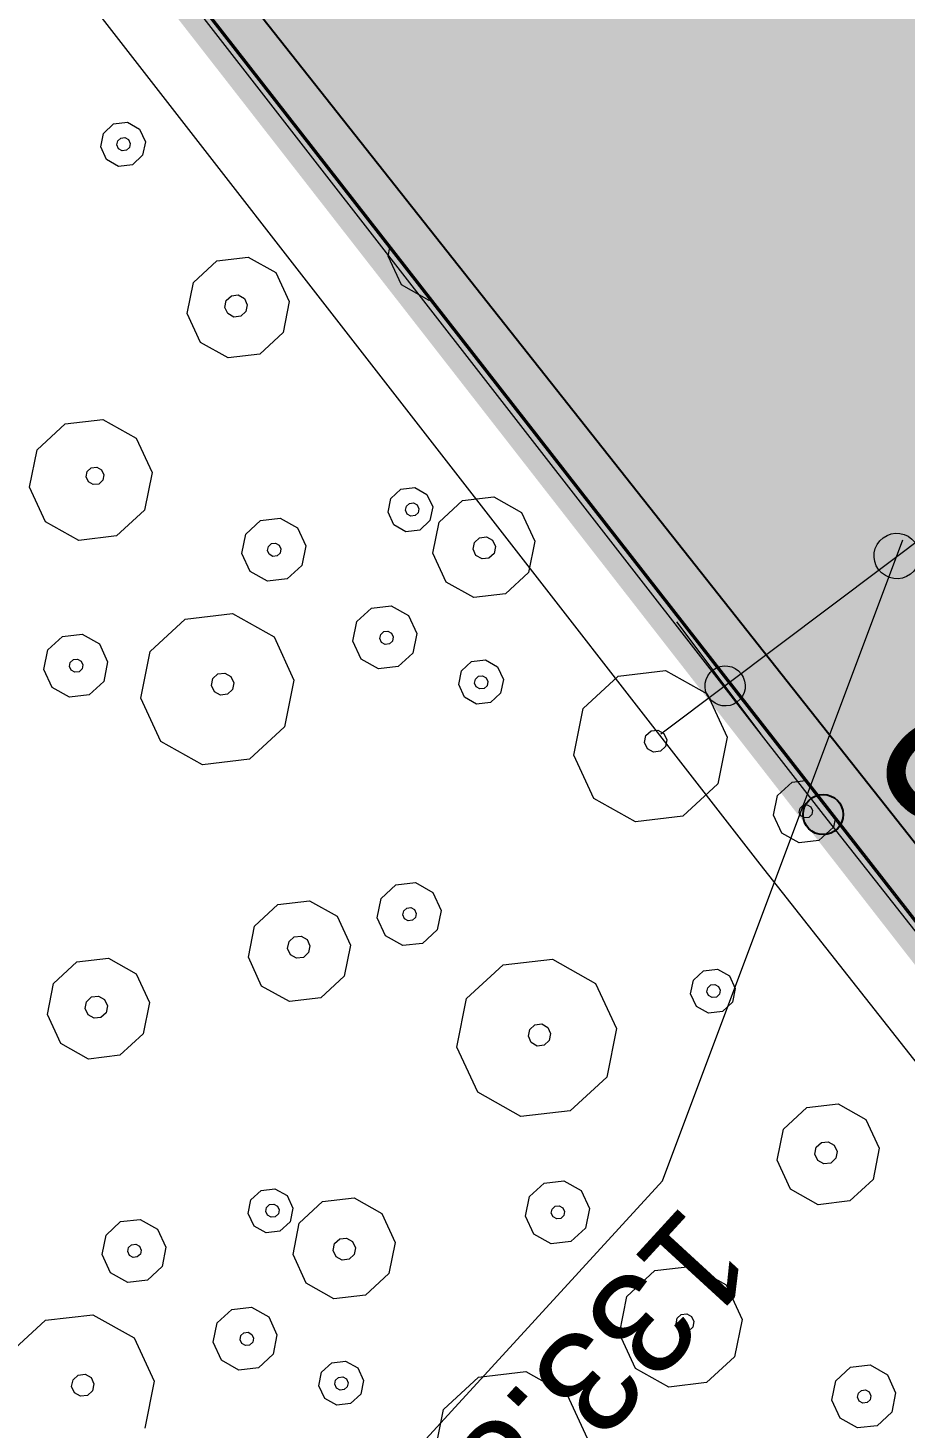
# Model space of a CAD drawing. Header units: metres. Extents: x -2858 to 512, y -1995 to 1252.
# Drawn here: x -921.232 to -919.047, y -893.991 to -890.504 of the extents above; entities that cross this region are included whole.
import ezdxf
from ezdxf.enums import TextEntityAlignment as Align
from ezdxf.lldxf.tags import DXFTag

# ---------------------------------------------------------------- set-up
doc = ezdxf.new("R2010")
doc.units = ezdxf.units.M
doc.header["$PDMODE"] = 33
doc.header["$PDSIZE"] = 0.1
for name, color, linetype in [('Calque commun', 7, 'Continuous'), ('Calque11', 7, 'Continuous'), ('Calque14', 7, 'Continuous'), ('Calque15', 7, 'Continuous'), ('Calque17', 7, 'Continuous'), ('Textes', 7, 'Continuous')]:
    doc.layers.add(name, color=color, linetype=linetype)
doc.styles.add('Arial12', font='arial.ttf', dxfattribs={"width": 0.9, "height": 0.41584})
doc.styles.add('Arial17', font='arial.ttf', dxfattribs={"height": 0.253354})
tags = doc.linetypes.add('DASHDOT2', pattern=[0.5, 0.25, -0.125, 0, -0.125]).pattern_tags.tags
tags[10:11] = [DXFTag(74, 4), DXFTag(75, 0), DXFTag(340, '0'), DXFTag(46, 1.0), DXFTag(50, 0.0), DXFTag(44, 0.0), DXFTag(45, 0.0)]
tags[8:9] = [DXFTag(74, 4), DXFTag(75, 0), DXFTag(340, '0'), DXFTag(46, 1.0), DXFTag(50, 0.0), DXFTag(44, 0.0), DXFTag(45, 0.0)]
tags[6:7] = [DXFTag(74, 4), DXFTag(75, 0), DXFTag(340, '0'), DXFTag(46, 1.0), DXFTag(50, 0.0), DXFTag(44, 0.0), DXFTag(45, 0.0)]
tags[4:5] = [DXFTag(74, 4), DXFTag(75, 0), DXFTag(340, '0'), DXFTag(46, 1.0), DXFTag(50, 0.0), DXFTag(44, 0.0), DXFTag(45, 0.0)]

# ---------------------------------------------------------------- blocks, each defined once
blk = doc.blocks.new('PointTopo_SPE')
at = {"layer": 'Calque commun', "color": 1, "linetype": 'ByBlock', "lineweight": -2}
blk.add_point((0, 0), dxfattribs=at)
blk = doc.blocks.new('geometrebondepartleger')
at = {"layer": 'Calque commun', "color": 10, "linetype": 'DASHDOT2', "lineweight": 18, "flags": 128}
blk.add_lwpolyline([(45.2867, 98.0868), (42.9361, 93.8756), (22.4919, 69.3549), (46.896, 54.8213), (60.0219, 76.4824), (130.1549, 64.2531), (145.3143, 148.376), (109.3485, 154.881), (91.263, 130.1164), (87.3779, 124.8321), (86.3313, 123.2789), (83.8109, 118.8118), (74.9183, 102.5858), (72.6157, 98.3586), (63.0649, 85.9136), (45.1583, 97.9611)], close=True, dxfattribs=at)
at = {"layer": 'Calque11', "color": 7, "linetype": 'Continuous', "lineweight": 9}
blk.add_polyline3d([(125.0277, 35.9078, 79), (133.3383, 81.851, 79), (145.3136, 148.3761, 79)], dxfattribs=at)
at = {"layer": 'Calque17', "color": 1, "linetype": 'Continuous', "lineweight": 9}
for points in [[(125.174, 36.6886, 79), (126.5286, 44.1348, 79), (125.0378, 35.9435, 79), (126.4161, 43.4883, 79), (128.681, 56.0642, 79), (129.9759, 63.1341, 79), (132.1933, 75.6042, 79), (133.3383, 81.851, 79), (135.2222, 92.3412, 79), (136.4776, 99.3268, 79), (138.1727, 108.7115, 79), (140.4846, 121.4626, 79), (141.0933, 124.9318, 79)], [(125.3707, 36.6528, 79), (126.7254, 44.0992, 79), (125.2346, 35.9078, 79), (126.6129, 43.4526, 79), (128.8778, 56.0285, 79), (130.1727, 63.0986, 79), (132.3901, 75.5687, 79), (133.5351, 81.8153, 79), (135.4191, 92.3058, 79), (136.6745, 99.2914, 79), (138.3695, 108.676, 79), (140.6815, 121.4274, 79), (141.2903, 124.8972, 79)]]:
    blk.add_polyline3d(points, dxfattribs=at)
at = {"layer": 'Calque14', "color": 0, "linetype": 'ByBlock', "lineweight": -2}
blk.add_blockref('PointTopo_SPE', (140.4846, 121.4626, 206.726), dxfattribs=at)
at = {"layer": 'Calque15', "color": 1, "linetype": 'ByBlock', "lineweight": -2, "style": 'Arial12', "width": 0.9}
blk.add_text('127.73', height=0.41584, dxfattribs=at).set_placement((138.7621, 121.9051, 206.726), align=Align.TOP_LEFT)
blk = doc.blocks.new('pattern')
at = {"layer": 'Calque commun', "color": 54, "linetype": 'Continuous', "lineweight": 9}
for p, q in [((71.2059, 111.2338), (71.2484, 111.259)), ((71.2484, 111.259), (71.2977, 111.2543)), ((71.2977, 111.2543), (71.3347, 111.2216)), ((71.1862, 111.1885), (71.2059, 111.2338)), ((71.3347, 111.2216), (71.3455, 111.1733)), ((71.1969, 111.1402), (71.1862, 111.1885)), ((71.2484, 111.1834), (71.2525, 111.1929)), ((71.2506, 111.1732), (71.2484, 111.1834)), ((71.2525, 111.1929), (71.2615, 111.1982)), ((71.2615, 111.1982), (71.2718, 111.1972)), ((71.2718, 111.1972), (71.2796, 111.1903)), ((71.2818, 111.1802), (71.2777, 111.1707)), ((71.2796, 111.1903), (71.2818, 111.1802)), ((71.2584, 111.1664), (71.2506, 111.1732)), ((71.2688, 111.1654), (71.2584, 111.1664)), ((71.2777, 111.1707), (71.2688, 111.1654)), ((71.3455, 111.1733), (71.3258, 111.1279)), ((71.234, 111.1075), (71.1969, 111.1402)), ((71.3258, 111.1279), (71.2832, 111.1028)), ((71.2832, 111.1028), (71.234, 111.1075)), ((71.3252, 110.8269), (71.407, 110.8752)), ((71.407, 110.8752), (71.5015, 110.8661)), ((71.5015, 110.8661), (71.5726, 110.8033)), ((70.7796, 110.7973), (70.8477, 110.8375)), ((70.8477, 110.8375), (70.9265, 110.83)), ((70.7481, 110.7247), (70.7796, 110.7973)), ((70.9265, 110.83), (70.9858, 110.7776)), ((71.2875, 110.7398), (71.3252, 110.8269)), ((71.5726, 110.8033), (71.5933, 110.7107)), ((70.9858, 110.7776), (71.003, 110.7004)), ((70.8554, 110.7247), (70.8703, 110.7335)), ((70.8703, 110.7335), (70.8876, 110.7319)), ((70.8876, 110.7319), (70.9005, 110.7204)), ((71.3081, 110.6471), (71.2875, 110.7398)), ((71.4037, 110.7284), (71.4092, 110.7411)), ((71.4067, 110.7149), (71.4037, 110.7284)), ((71.4092, 110.7411), (71.4211, 110.7482)), ((71.4211, 110.7482), (71.4349, 110.7469)), ((71.4349, 110.7469), (71.4453, 110.7377)), ((71.4453, 110.7377), (71.4483, 110.7242)), ((71.7556, 110.6281), (71.8028, 110.737)), ((70.7653, 110.6475), (70.7481, 110.7247)), ((70.8486, 110.7088), (70.8554, 110.7247)), ((70.8523, 110.6919), (70.8486, 110.7088)), ((70.8653, 110.6805), (70.8523, 110.6919)), ((70.9043, 110.7035), (70.8974, 110.6877)), ((70.9005, 110.7204), (70.9043, 110.7035)), ((71.003, 110.7004), (70.9715, 110.6278)), ((71.4171, 110.7058), (71.4067, 110.7149)), ((71.4309, 110.7044), (71.4171, 110.7058)), ((71.4428, 110.7115), (71.4309, 110.7044)), ((71.4483, 110.7242), (71.4428, 110.7115)), ((71.5933, 110.7107), (71.5555, 110.6236)), ((70.8825, 110.6789), (70.8653, 110.6805)), ((70.8974, 110.6877), (70.8825, 110.6789)), ((70.8246, 110.5951), (70.7653, 110.6475)), ((70.9715, 110.6278), (70.9034, 110.5876)), ((71.3793, 110.5843), (71.3081, 110.6471)), ((71.5555, 110.6236), (71.4738, 110.5753)), ((71.7814, 110.5123), (71.7556, 110.6281)), ((70.9034, 110.5876), (70.8246, 110.5951)), ((71.4738, 110.5753), (71.3793, 110.5843)), ((71.8703, 110.4337), (71.7814, 110.5123)), ((72.0906, 110.4828), (71.9884, 110.4225)), ((71.9884, 110.4225), (71.8703, 110.4337)), ((71.3731, 110.3596), (71.4157, 110.3847)), ((71.4157, 110.3847), (71.4649, 110.38)), ((71.4649, 110.38), (71.502, 110.3473)), ((71.3534, 110.3142), (71.3731, 110.3596)), ((71.502, 110.3473), (71.5127, 110.2991)), ((71.3642, 110.266), (71.3534, 110.3142)), ((71.4156, 110.3091), (71.4198, 110.3186)), ((71.4179, 110.299), (71.4156, 110.3091)), ((71.4198, 110.3186), (71.4287, 110.3239)), ((71.4287, 110.3239), (71.439, 110.3229)), ((71.439, 110.3229), (71.4468, 110.3161)), ((71.4468, 110.3161), (71.4491, 110.3059)), ((70.7224, 110.2647), (70.7522, 110.2823)), ((70.7522, 110.2823), (70.7866, 110.2791)), ((70.7866, 110.2791), (70.8126, 110.2562)), ((71.4257, 110.2921), (71.4179, 110.299)), ((71.436, 110.2911), (71.4257, 110.2921)), ((71.445, 110.2964), (71.436, 110.2911)), ((71.4491, 110.3059), (71.445, 110.2964)), ((71.5127, 110.2991), (71.4931, 110.2537)), ((70.7086, 110.233), (70.7224, 110.2647)), ((70.7464, 110.2301), (70.7505, 110.2397)), ((70.7505, 110.2397), (70.7595, 110.2449)), ((70.7595, 110.2449), (70.7698, 110.244)), ((70.7698, 110.244), (70.7776, 110.2371)), ((70.8126, 110.2562), (70.8201, 110.2224)), ((71.4013, 110.2332), (71.3642, 110.266)), ((71.4931, 110.2537), (71.4505, 110.2286)), ((72.0674, 110.226), (72.0972, 110.2436)), ((72.0972, 110.2436), (72.1317, 110.2403)), ((72.1317, 110.2403), (72.1576, 110.2174)), ((70.7161, 110.1992), (70.7086, 110.233)), ((70.7486, 110.22), (70.7464, 110.2301)), ((70.7564, 110.2131), (70.7486, 110.22)), ((70.7668, 110.2122), (70.7564, 110.2131)), ((70.7757, 110.2174), (70.7668, 110.2122)), ((70.7798, 110.227), (70.7757, 110.2174)), ((70.7776, 110.2371), (70.7798, 110.227)), ((70.8201, 110.2224), (70.8063, 110.1906)), ((71.4505, 110.2286), (71.4013, 110.2332)), ((72.0537, 110.1943), (72.0674, 110.226)), ((72.0972, 110.201), (72.1062, 110.2063)), ((72.1062, 110.2063), (72.1165, 110.2053)), ((72.1165, 110.2053), (72.1243, 110.1985)), ((72.1576, 110.2174), (72.1652, 110.1836)), ((70.2416, 110.1682), (70.2596, 110.1788)), ((70.2596, 110.1788), (70.3088, 110.1741)), ((70.3088, 110.1741), (70.3459, 110.1414)), ((70.7421, 110.1763), (70.7161, 110.1992)), ((70.7765, 110.173), (70.7421, 110.1763)), ((70.8063, 110.1906), (70.7765, 110.173)), ((70.9941, 110.1104), (71.1005, 110.1732)), ((71.1005, 110.1732), (71.2236, 110.1615)), ((72.0612, 110.1605), (72.0537, 110.1943)), ((72.0931, 110.1915), (72.0972, 110.201)), ((72.0954, 110.1814), (72.0931, 110.1915)), ((72.1031, 110.1745), (72.0954, 110.1814)), ((72.1135, 110.1735), (72.1031, 110.1745)), ((72.1224, 110.1788), (72.1135, 110.1735)), ((72.1266, 110.1883), (72.1224, 110.1788)), ((72.1243, 110.1985), (72.1266, 110.1883)), ((72.1652, 110.1836), (72.1514, 110.1519)), ((70.3459, 110.1414), (70.3566, 110.0931)), ((71.2236, 110.1615), (71.3162, 110.0797)), ((72.0871, 110.1376), (72.0612, 110.1605)), ((72.1216, 110.1343), (72.0871, 110.1376)), ((72.1514, 110.1519), (72.1216, 110.1343)), ((70.2595, 110.1032), (70.2637, 110.1127)), ((70.2618, 110.0931), (70.2595, 110.1032)), ((70.2637, 110.1127), (70.2726, 110.118)), ((70.2726, 110.118), (70.2829, 110.117)), ((70.2829, 110.117), (70.2907, 110.1101)), ((70.293, 110.1), (70.2888, 110.0905)), ((70.2907, 110.1101), (70.293, 110.1)), ((70.9449, 109.997), (70.9941, 110.1104)), ((70.2696, 110.0862), (70.2618, 110.0931)), ((70.2799, 110.0852), (70.2696, 110.0862)), ((70.2888, 110.0905), (70.2799, 110.0852)), ((70.3566, 110.0931), (70.3369, 110.0478)), ((71.3162, 110.0797), (71.3431, 109.9591)), ((71.7587, 110.055), (71.8268, 110.0952)), ((71.8268, 110.0952), (71.9056, 110.0877)), ((71.9056, 110.0877), (71.9649, 110.0353)), ((70.2451, 110.0273), (70.2202, 110.0494)), ((70.3369, 110.0478), (70.2944, 110.0226)), ((71.7272, 109.9824), (71.7587, 110.055)), ((71.9649, 110.0353), (71.9821, 109.9581)), ((70.2944, 110.0226), (70.2451, 110.0273)), ((70.9718, 109.8764), (70.9449, 109.997)), ((71.1061, 109.9813), (71.113, 109.9971)), ((71.113, 109.9971), (71.1279, 110.0059)), ((71.1279, 110.0059), (71.1451, 110.0043)), ((71.1451, 110.0043), (71.1581, 109.9929)), ((71.8344, 109.9906), (71.8493, 109.9994)), ((71.8493, 109.9994), (71.8665, 109.9977)), ((71.8665, 109.9977), (71.8795, 109.9863)), ((72.1264, 109.9893), (72.169, 110.0145)), ((72.169, 110.0145), (72.2182, 110.0098)), ((72.2182, 110.0098), (72.2553, 109.9771)), ((71.1099, 109.9644), (71.1061, 109.9813)), ((71.1229, 109.9529), (71.1099, 109.9644)), ((71.155, 109.9601), (71.1401, 109.9513)), ((71.1619, 109.976), (71.155, 109.9601)), ((71.1581, 109.9929), (71.1619, 109.976)), ((71.3431, 109.9591), (71.2939, 109.8457)), ((71.7444, 109.9052), (71.7272, 109.9824)), ((71.8275, 109.9747), (71.8344, 109.9906)), ((71.8312, 109.9578), (71.8275, 109.9747)), ((71.8832, 109.9694), (71.8763, 109.9535)), ((71.8795, 109.9863), (71.8832, 109.9694)), ((72.1068, 109.944), (72.1264, 109.9893)), ((72.2553, 109.9771), (72.266, 109.9288)), ((71.1401, 109.9513), (71.1229, 109.9529)), ((71.8442, 109.9464), (71.8312, 109.9578)), ((71.8614, 109.9447), (71.8442, 109.9464)), ((71.8763, 109.9535), (71.8614, 109.9447)), ((71.9821, 109.9581), (71.9506, 109.8855)), ((72.1175, 109.8957), (72.1068, 109.944)), ((72.1677, 109.9418), (72.1718, 109.9513)), ((72.1699, 109.9316), (72.1677, 109.9418)), ((72.1777, 109.9248), (72.1699, 109.9316)), ((72.1718, 109.9513), (72.1807, 109.9566)), ((72.188, 109.9238), (72.1777, 109.9248)), ((72.1807, 109.9566), (72.1911, 109.9556)), ((72.197, 109.9291), (72.188, 109.9238)), ((72.1911, 109.9556), (72.1989, 109.9487)), ((72.2011, 109.9386), (72.197, 109.9291)), ((72.1989, 109.9487), (72.2011, 109.9386)), ((72.266, 109.9288), (72.2464, 109.8834)), ((70.2696, 109.8318), (70.3718, 109.8921)), ((70.3718, 109.8921), (70.4899, 109.8808)), ((71.8037, 109.8528), (71.7444, 109.9052)), ((72.1546, 109.863), (72.1175, 109.8957)), ((72.4168, 109.8385), (72.519, 109.8989)), ((70.4899, 109.8808), (70.5789, 109.8023)), ((71.0644, 109.7945), (70.9718, 109.8764)), ((71.9506, 109.8855), (71.8825, 109.8453)), ((72.2038, 109.8583), (72.1546, 109.863)), ((72.2464, 109.8834), (72.2038, 109.8583)), ((70.2224, 109.7229), (70.2696, 109.8318)), ((71.2939, 109.8457), (71.1875, 109.7828)), ((71.8825, 109.8453), (71.8037, 109.8528)), ((71.865, 109.8085), (71.8948, 109.8261)), ((71.8948, 109.8261), (71.9293, 109.8228)), ((71.9293, 109.8228), (71.9552, 109.7999)), ((72.3696, 109.7297), (72.4168, 109.8385)), ((70.5789, 109.8023), (70.6047, 109.6865)), ((71.1875, 109.7828), (71.0644, 109.7945)), ((71.8513, 109.7767), (71.865, 109.8085)), ((71.8869, 109.7764), (71.891, 109.7859)), ((71.891, 109.7859), (71.9, 109.7912)), ((71.9, 109.7912), (71.9103, 109.7902)), ((71.9103, 109.7902), (71.9181, 109.7833)), ((71.9552, 109.7999), (71.9628, 109.7661)), ((71.8588, 109.743), (71.8513, 109.7767)), ((71.8892, 109.7662), (71.8869, 109.7764)), ((71.897, 109.7594), (71.8892, 109.7662)), ((71.9073, 109.7584), (71.897, 109.7594)), ((71.9162, 109.7637), (71.9073, 109.7584)), ((71.9204, 109.7732), (71.9162, 109.7637)), ((71.9181, 109.7833), (71.9204, 109.7732)), ((71.9628, 109.7661), (71.949, 109.7344)), ((70.2482, 109.6071), (70.2224, 109.7229)), ((70.3677, 109.7087), (70.3746, 109.7246)), ((70.3746, 109.7246), (70.3895, 109.7334)), ((70.3895, 109.7334), (70.4067, 109.7317)), ((70.4067, 109.7317), (70.4197, 109.7203)), ((70.4197, 109.7203), (70.4234, 109.7034)), ((71.8847, 109.7201), (71.8588, 109.743)), ((71.9192, 109.7168), (71.8847, 109.7201)), ((71.949, 109.7344), (71.9192, 109.7168)), ((72.3954, 109.6139), (72.3696, 109.7297)), ((72.5149, 109.7155), (72.5218, 109.7313)), ((72.5187, 109.6986), (72.5149, 109.7155)), ((72.5218, 109.7313), (72.5367, 109.7401)), ((72.5367, 109.7401), (72.5539, 109.7385)), ((72.5539, 109.7385), (72.5669, 109.727)), ((72.5669, 109.727), (72.5706, 109.7102)), ((70.3714, 109.6918), (70.3677, 109.7087)), ((70.3844, 109.6803), (70.3714, 109.6918)), ((70.4016, 109.6787), (70.3844, 109.6803)), ((70.4165, 109.6875), (70.4016, 109.6787)), ((70.4234, 109.7034), (70.4165, 109.6875)), ((70.6047, 109.6865), (70.5575, 109.5776)), ((72.5316, 109.6871), (72.5187, 109.6986)), ((72.5489, 109.6855), (72.5316, 109.6871)), ((72.5638, 109.6943), (72.5489, 109.6855)), ((72.5706, 109.7102), (72.5638, 109.6943)), ((72.1484, 109.6375), (72.1909, 109.6626)), ((72.1909, 109.6626), (72.2402, 109.6579)), ((72.2402, 109.6579), (72.2772, 109.6252)), ((71.0665, 109.5888), (71.109, 109.614)), ((71.109, 109.614), (71.1583, 109.6093)), ((72.1287, 109.5921), (72.1484, 109.6375)), ((72.2772, 109.6252), (72.288, 109.577)), ((72.4844, 109.5353), (72.3954, 109.6139)), ((70.3371, 109.5285), (70.2482, 109.6071)), ((70.5575, 109.5776), (70.4553, 109.5173)), ((71.0468, 109.5435), (71.0665, 109.5888)), ((71.1583, 109.6093), (71.1953, 109.5766)), ((71.1953, 109.5766), (71.2061, 109.5283)), ((72.1394, 109.5439), (72.1287, 109.5921)), ((72.1909, 109.587), (72.195, 109.5965)), ((72.1931, 109.5769), (72.1909, 109.587)), ((72.2009, 109.57), (72.1931, 109.5769)), ((72.195, 109.5965), (72.204, 109.6018)), ((72.204, 109.6018), (72.2143, 109.6008)), ((72.2143, 109.6008), (72.2221, 109.594)), ((72.2243, 109.5838), (72.2202, 109.5743)), ((72.2221, 109.594), (72.2243, 109.5838)), ((72.288, 109.577), (72.2683, 109.5316)), ((71.0576, 109.4952), (71.0468, 109.5435)), ((71.109, 109.5384), (71.1131, 109.5479)), ((71.1131, 109.5479), (71.1221, 109.5532)), ((71.1221, 109.5532), (71.1324, 109.5522)), ((71.1324, 109.5522), (71.1402, 109.5453)), ((71.1402, 109.5453), (71.1424, 109.5352)), ((72.1765, 109.5111), (72.1394, 109.5439)), ((72.2113, 109.569), (72.2009, 109.57)), ((72.2202, 109.5743), (72.2113, 109.569)), ((70.4553, 109.5173), (70.3371, 109.5285)), ((71.1113, 109.5282), (71.109, 109.5384)), ((71.119, 109.5214), (71.1113, 109.5282)), ((71.1294, 109.5204), (71.119, 109.5214)), ((71.1383, 109.5256), (71.1294, 109.5204)), ((71.1424, 109.5352), (71.1383, 109.5256)), ((71.2061, 109.5283), (71.1864, 109.4829)), ((71.2815, 109.4785), (71.3496, 109.5187)), ((71.3496, 109.5187), (71.4284, 109.5112)), ((71.4284, 109.5112), (71.4877, 109.4588)), ((72.2257, 109.5065), (72.1765, 109.5111)), ((72.2683, 109.5316), (72.2257, 109.5065)), ((72.6025, 109.5241), (72.4844, 109.5353)), ((71.0946, 109.4625), (71.0576, 109.4952)), ((71.1864, 109.4829), (71.1438, 109.4578)), ((71.2501, 109.4059), (71.2815, 109.4785)), ((71.1438, 109.4578), (71.0946, 109.4625)), ((71.4877, 109.4588), (71.5049, 109.3816)), ((71.2673, 109.3287), (71.2501, 109.4059)), ((71.343, 109.3885), (71.3499, 109.4044)), ((71.3499, 109.4044), (71.3648, 109.4132)), ((71.3648, 109.4132), (71.3821, 109.4116)), ((71.3821, 109.4116), (71.395, 109.4001)), ((71.3468, 109.3716), (71.343, 109.3885)), ((71.3598, 109.3602), (71.3468, 109.3716)), ((71.3919, 109.3673), (71.377, 109.3586)), ((71.3988, 109.3832), (71.3919, 109.3673)), ((71.395, 109.4001), (71.3988, 109.3832)), ((71.5049, 109.3816), (71.4734, 109.309)), ((70.5343, 109.3208), (70.5641, 109.3384)), ((70.5641, 109.3384), (70.5985, 109.3351)), ((70.5985, 109.3351), (70.6245, 109.3122)), ((71.377, 109.3586), (71.3598, 109.3602)), ((70.5205, 109.2891), (70.5343, 109.3208)), ((70.5641, 109.2958), (70.573, 109.3011)), ((70.573, 109.3011), (70.5833, 109.3001)), ((70.5833, 109.3001), (70.5911, 109.2933)), ((70.6245, 109.3122), (70.632, 109.2785)), ((71.3266, 109.2763), (71.2673, 109.3287)), ((71.4734, 109.309), (71.4053, 109.2688)), ((70.528, 109.2553), (70.5205, 109.2891)), ((70.5599, 109.2863), (70.5641, 109.2958)), ((70.5622, 109.2762), (70.5599, 109.2863)), ((70.57, 109.2693), (70.5622, 109.2762)), ((70.5803, 109.2683), (70.57, 109.2693)), ((70.5893, 109.2736), (70.5803, 109.2683)), ((70.5934, 109.2831), (70.5893, 109.2736)), ((70.5911, 109.2933), (70.5934, 109.2831)), ((70.632, 109.2785), (70.6182, 109.2467)), ((71.4053, 109.2688), (71.3266, 109.2763)), ((70.554, 109.2324), (70.528, 109.2553)), ((70.5884, 109.2291), (70.554, 109.2324)), ((70.6182, 109.2467), (70.5884, 109.2291)), ((71.7221, 109.2009), (71.7902, 109.2411)), ((71.7902, 109.2411), (71.869, 109.2336)), ((71.869, 109.2336), (71.9283, 109.1813)), ((71.6906, 109.1283), (71.7221, 109.2009)), ((70.2255, 109.1498), (70.2937, 109.19)), ((70.2937, 109.19), (70.3724, 109.1825)), ((70.3724, 109.1825), (70.4317, 109.1301)), ((71.9283, 109.1813), (71.9455, 109.104)), ((70.1941, 109.0772), (70.2255, 109.1498)), ((70.4317, 109.1301), (70.4489, 109.0529)), ((71.7078, 109.0511), (71.6906, 109.1283)), ((71.7911, 109.1125), (71.7979, 109.1284)), ((71.7979, 109.1284), (71.8128, 109.1372)), ((71.8128, 109.1372), (71.8301, 109.1355)), ((71.8301, 109.1355), (71.843, 109.1241)), ((71.843, 109.1241), (71.8468, 109.1072)), ((70.3012, 109.0854), (70.3161, 109.0942)), ((70.3161, 109.0942), (70.3333, 109.0925)), ((70.3333, 109.0925), (70.3463, 109.0811)), ((70.5933, 109.0841), (70.6358, 109.1093)), ((70.6358, 109.1093), (70.6851, 109.1046)), ((70.6851, 109.1046), (70.7221, 109.0719)), ((71.7948, 109.0956), (71.7911, 109.1125)), ((71.8078, 109.0841), (71.7948, 109.0956)), ((71.8399, 109.0913), (71.825, 109.0825)), ((71.8468, 109.1072), (71.8399, 109.0913)), ((71.9455, 109.104), (71.914, 109.0315)), ((70.2113, 109), (70.1941, 109.0772)), ((70.2943, 109.0695), (70.3012, 109.0854)), ((70.2981, 109.0526), (70.2943, 109.0695)), ((70.311, 109.0412), (70.2981, 109.0526)), ((70.35, 109.0642), (70.3432, 109.0483)), ((70.3463, 109.0811), (70.35, 109.0642)), ((70.4489, 109.0529), (70.4174, 108.9803)), ((70.5736, 109.0388), (70.5933, 109.0841)), ((70.7221, 109.0719), (70.7329, 109.0236)), ((71.825, 109.0825), (71.8078, 109.0841)), ((70.3283, 109.0395), (70.311, 109.0412)), ((70.3432, 109.0483), (70.3283, 109.0395)), ((70.5843, 108.9905), (70.5736, 109.0388)), ((70.6345, 109.0366), (70.6386, 109.0461)), ((70.6367, 109.0264), (70.6345, 109.0366)), ((70.6445, 109.0196), (70.6367, 109.0264)), ((70.6386, 109.0461), (70.6476, 109.0514)), ((70.6549, 109.0186), (70.6445, 109.0196)), ((70.6476, 109.0514), (70.6579, 109.0504)), ((70.6638, 109.0239), (70.6549, 109.0186)), ((70.6579, 109.0504), (70.6657, 109.0435)), ((70.6679, 109.0334), (70.6638, 109.0239)), ((70.6657, 109.0435), (70.6679, 109.0334)), ((70.7329, 109.0236), (70.7132, 108.9782)), ((71.7671, 108.9988), (71.7078, 109.0511)), ((71.914, 109.0315), (71.8459, 108.9912)), ((70.2706, 108.9476), (70.2113, 109)), ((70.6214, 108.9578), (70.5843, 108.9905)), ((70.8836, 108.9333), (70.9858, 108.9937)), ((70.9858, 108.9937), (71.104, 108.9824)), ((71.104, 108.9824), (71.1929, 108.9039)), ((71.8459, 108.9912), (71.7671, 108.9988)), ((70.3493, 108.9401), (70.2706, 108.9476)), ((70.4174, 108.9803), (70.3493, 108.9401)), ((70.6706, 108.9531), (70.6214, 108.9578)), ((70.7132, 108.9782), (70.6706, 108.9531)), ((70.3319, 108.9033), (70.3617, 108.9209)), ((70.3617, 108.9209), (70.3961, 108.9176)), ((70.3961, 108.9176), (70.4221, 108.8947)), ((70.8364, 108.8245), (70.8836, 108.9333)), ((70.3181, 108.8716), (70.3319, 108.9033)), ((70.3537, 108.8712), (70.3579, 108.8807)), ((70.3579, 108.8807), (70.3668, 108.886)), ((70.3668, 108.886), (70.3772, 108.885)), ((70.3772, 108.885), (70.3849, 108.8781)), ((70.3849, 108.8781), (70.3872, 108.868)), ((70.4221, 108.8947), (70.4296, 108.8609)), ((71.1929, 108.9039), (71.2187, 108.7881)), ((70.3256, 108.8378), (70.3181, 108.8716)), ((70.356, 108.861), (70.3537, 108.8712)), ((70.3638, 108.8542), (70.356, 108.861)), ((70.3741, 108.8532), (70.3638, 108.8542)), ((70.3831, 108.8585), (70.3741, 108.8532)), ((70.3872, 108.868), (70.3831, 108.8585)), ((70.4296, 108.8609), (70.4158, 108.8292)), ((70.3516, 108.8149), (70.3256, 108.8378)), ((70.386, 108.8116), (70.3516, 108.8149)), ((70.4158, 108.8292), (70.386, 108.8116)), ((70.8622, 108.7087), (70.8364, 108.8245)), ((70.9817, 108.8103), (70.9886, 108.8261)), ((70.9855, 108.7934), (70.9817, 108.8103)), ((70.9886, 108.8261), (71.0035, 108.8349)), ((71.0035, 108.8349), (71.0207, 108.8333)), ((71.0207, 108.8333), (71.0337, 108.8218)), ((71.0337, 108.8218), (71.0375, 108.805)), ((70.9985, 108.7819), (70.9855, 108.7934)), ((71.0157, 108.7803), (70.9985, 108.7819)), ((71.0306, 108.7891), (71.0157, 108.7803)), ((71.0375, 108.805), (71.0306, 108.7891)), ((71.2187, 108.7881), (71.1715, 108.6792)), ((70.6152, 108.7323), (70.6578, 108.7574)), ((70.6578, 108.7574), (70.707, 108.7527)), ((70.707, 108.7527), (70.744, 108.72)), ((70.5955, 108.6869), (70.6152, 108.7323)), ((70.744, 108.72), (70.7548, 108.6718)), ((70.9512, 108.6301), (70.8622, 108.7087)), ((70.6063, 108.6387), (70.5955, 108.6869)), ((70.6577, 108.6818), (70.6618, 108.6913)), ((70.66, 108.6717), (70.6577, 108.6818)), ((70.6677, 108.6648), (70.66, 108.6717)), ((70.6618, 108.6913), (70.6708, 108.6966)), ((70.6708, 108.6966), (70.6811, 108.6956)), ((70.687, 108.6691), (70.6781, 108.6638)), ((70.6811, 108.6956), (70.6889, 108.6888)), ((70.6912, 108.6786), (70.687, 108.6691)), ((70.6889, 108.6888), (70.6912, 108.6786)), ((70.7548, 108.6718), (70.7351, 108.6264)), ((71.1715, 108.6792), (71.0693, 108.6189)), ((70.6433, 108.6059), (70.6063, 108.6387)), ((70.6781, 108.6638), (70.6677, 108.6648)), ((70.6926, 108.6013), (70.6433, 108.6059)), ((70.7351, 108.6264), (70.6926, 108.6013)), ((71.0693, 108.6189), (70.9512, 108.6301)), ((71.1595, 108.5573), (71.2021, 108.5825)), ((71.2021, 108.5825), (71.2513, 108.5778)), ((71.2513, 108.5778), (71.2884, 108.5451)), ((69.951, 108.5567), (69.9545, 108.5536)), ((69.9545, 108.5536), (69.9717, 108.4764)), ((71.1398, 108.512), (71.1595, 108.5573)), ((71.2884, 108.5451), (71.2991, 108.4968)), ((71.1506, 108.4637), (71.1398, 108.512)), ((71.202, 108.5068), (71.2062, 108.5164)), ((71.2043, 108.4967), (71.202, 108.5068)), ((71.2121, 108.4898), (71.2043, 108.4967)), ((71.2062, 108.5164), (71.2151, 108.5216)), ((71.2151, 108.5216), (71.2254, 108.5207)), ((71.2254, 108.5207), (71.2332, 108.5138)), ((71.2355, 108.5037), (71.2313, 108.4941)), ((71.2332, 108.5138), (71.2355, 108.5037)), ((71.2991, 108.4968), (71.2794, 108.4514)), ((69.9717, 108.4764), (69.9403, 108.4038)), ((71.1876, 108.431), (71.1506, 108.4637)), ((71.2224, 108.4888), (71.2121, 108.4898)), ((71.2313, 108.4941), (71.2224, 108.4888)), ((71.2369, 108.4263), (71.1876, 108.431)), ((71.2794, 108.4514), (71.2369, 108.4263)), ((69.9403, 108.4038), (69.9215, 108.3928)), ((70.7346, 108.3253), (70.8163, 108.3736)), ((70.8163, 108.3736), (70.9108, 108.3646)), ((70.9108, 108.3646), (70.982, 108.3018)), ((70.1889, 108.2957), (70.257, 108.3359)), ((70.257, 108.3359), (70.3358, 108.3284)), ((70.3358, 108.3284), (70.3951, 108.2761)), ((70.6968, 108.2382), (70.7346, 108.3253)), ((70.1575, 108.2231), (70.1889, 108.2957)), ((70.982, 108.3018), (71.0026, 108.2091)), ((70.3951, 108.2761), (70.4123, 108.1989)), ((70.1747, 108.1459), (70.1575, 108.2231)), ((70.2579, 108.2073), (70.2648, 108.2232)), ((70.2648, 108.2232), (70.2797, 108.232)), ((70.2797, 108.232), (70.2969, 108.2303)), ((70.2969, 108.2303), (70.3099, 108.2189)), ((70.3099, 108.2189), (70.3136, 108.202)), ((70.7174, 108.1456), (70.6968, 108.2382)), ((70.813, 108.2269), (70.8185, 108.2396)), ((70.816, 108.2134), (70.813, 108.2269)), ((70.8185, 108.2396), (70.8305, 108.2466)), ((70.8305, 108.2466), (70.8442, 108.2453)), ((70.8442, 108.2453), (70.8546, 108.2361)), ((70.8576, 108.2226), (70.8521, 108.2099)), ((70.8546, 108.2361), (70.8576, 108.2226)), ((70.2616, 108.1904), (70.2579, 108.2073)), ((70.2746, 108.1789), (70.2616, 108.1904)), ((70.3067, 108.1861), (70.2918, 108.1773)), ((70.3136, 108.202), (70.3067, 108.1861)), ((70.4123, 108.1989), (70.3808, 108.1263)), ((70.8264, 108.2042), (70.816, 108.2134)), ((70.8402, 108.2029), (70.8264, 108.2042)), ((70.8521, 108.2099), (70.8402, 108.2029)), ((71.0026, 108.2091), (70.9648, 108.122)), ((70.234, 108.0936), (70.1747, 108.1459)), ((70.2918, 108.1773), (70.2746, 108.1789)), ((70.7886, 108.0828), (70.7174, 108.1456)), ((70.3808, 108.1263), (70.3127, 108.0861)), ((70.9648, 108.122), (70.8831, 108.0738)), ((70.3127, 108.0861), (70.234, 108.0936)), ((70.8831, 108.0738), (70.7886, 108.0828)), ((70.1179, 107.7314), (70.1317, 107.7632)), ((70.1317, 107.7632), (70.1615, 107.7808)), ((70.1615, 107.7808), (70.196, 107.7775)), ((70.196, 107.7775), (70.2219, 107.7546)), ((70.1255, 107.6977), (70.1179, 107.7314)), ((70.1557, 107.7286), (70.1598, 107.7381)), ((70.158, 107.7185), (70.1557, 107.7286)), ((70.1598, 107.7381), (70.1688, 107.7434)), ((70.1688, 107.7434), (70.1791, 107.7424)), ((70.1791, 107.7424), (70.1869, 107.7355)), ((70.1869, 107.7355), (70.1892, 107.7254)), ((70.2219, 107.7546), (70.2294, 107.7208)), ((70.1514, 107.6748), (70.1255, 107.6977)), ((70.1657, 107.7116), (70.158, 107.7185)), ((70.1761, 107.7106), (70.1657, 107.7116)), ((70.185, 107.7159), (70.1761, 107.7106)), ((70.1892, 107.7254), (70.185, 107.7159)), ((70.2294, 107.7208), (70.2157, 107.6891)), ((70.1859, 107.6715), (70.1514, 107.6748)), ((70.2157, 107.6891), (70.1859, 107.6715))]:
    blk.add_line(p, q, dxfattribs=at)
at = {"layer": 'Calque commun', "color": 7, "linetype": 'Continuous', "lineweight": 9}
mesh = blk.add_polyface(dxfattribs=at)
corners = [(70.8497, 113.5412), (53.8349, 19.1692), (74.7282, 106.3237), (76.0435, 113.5984), (74.769, 106.1763), (58.8077, 18.2701), (114.1703, 105.207), (114.1703, 98.5387)]
mesh.append_faces([[corners[k] for k in face] for face in [(3, 4, 6)]], dxfattribs={"vtx0": -1, "vtx1": -1, "color": 7})
mesh.append_faces([[corners[k] for k in face] for face in [(3, 2, 4)]], dxfattribs={"vtx0": -1, "vtx2": -1, "color": 7})
mesh.append_faces([[corners[k] for k in face] for face in [(5, 2, 1)]], dxfattribs={"vtx1": -1, "color": 7})
mesh.append_faces([[corners[k] for k in face] for face in [(0, 1, 2), (3, 0, 2)]], dxfattribs={"vtx1": -1, "vtx2": -1, "color": 7})
mesh.append_faces([[corners[k] for k in face] for face in [(4, 7, 6)]], dxfattribs={"vtx2": -1, "color": 7})
blk = doc.blocks.new('new294')
at = {"layer": 'Calque commun', "color": 1, "linetype": 'Continuous', "lineweight": 9}
blk.add_arc((0, 0), 0.5, 0, 359.9994, dxfattribs=at)
blk = doc.blocks.new('DimLine18407')
at = {"layer": 'Calque commun', "color": 1, "linetype": 'Continuous', "lineweight": 9}
for p, q in [((66.3624, 110.5003), (70.1779, 109.7433)), ((70.2071, 109.8904), (70.139, 109.5471)), ((70.1779, 109.7433), (70.3741, 109.7044))]:
    blk.add_line(p, q, dxfattribs=at)
at = {"layer": 'Calque commun', "color": 1, "linetype": 'Continuous', "lineweight": 9, "xscale": 0.099999998232408, "yscale": 0.099999998232408, "zscale": 0.099999998232408, "rotation": 348.7776487218689}
blk.add_blockref('new294', (70.1779, 109.7433), dxfattribs=at)

msp = doc.modelspace()

# ---------------------------------------------------------------- hatches: boundary and pattern name
at = {"layer": 'Calque commun', "linetype": 'Continuous', "lineweight": 9}
msp.add_hatch(color=61, dxfattribs=at).paths.add_polyline_path([(-918.2079, -893.8825), (-916.5629, -892.6296), (-917.5223, -891.3631), (-916.1075, -890.1747), (-921.7717, -882.6417), (-916.3827, -878.5909), (-915.2537, -880.1049), (-910.1333, -876.1781), (-913.9288, -871.1459), (-925.3159, -879.9973), (-925.4332, -879.8671), (-921.9658, -877.1299), (-923.7684, -874.7759), (-926.612, -876.9811), (-932.4056, -869.5053), (-927.375, -865.5524), (-931.3441, -860.2801), (-939.5198, -866.5326)])

# ---------------------------------------------------------------- linework, layer by layer
at = {"layer": 'Calque commun', "color": 160, "linetype": 'ByBlock', "lineweight": -2}
msp.add_line((-918.0616, -893.7502), (-927.6847, -881.5782), dxfattribs=at)
at = {"layer": 'Calque commun', "color": 7, "linetype": 'Continuous', "lineweight": 9}
for p, q in [((-919.6516, -893.375), (-919.0523, -891.7791)), ((-924.7457, -898.933), (-919.6516, -893.375))]:
    msp.add_line(p, q, dxfattribs=at)
at = {"layer": 'Calque commun', "color": 7, "linetype": 'Continuous', "lineweight": 18}
msp.add_arc((-919.0676, -891.8191), 0.0566, 318.1618, 318.1612, dxfattribs=at)

# ---------------------------------------------------------------- block references
at = {"layer": 'Calque commun', "color": 0, "linetype": 'ByBlock', "lineweight": -2, "rotation": 228.1617603435354}
for name, p in [('geometrebondepartleger', (-916.0371, -706.7784)), ('pattern', (-954.4467, -766.6559))]:
    msp.add_blockref(name, p, dxfattribs=at)
at = {"layer": 'Calque commun', "color": 1, "linetype": 'Continuous', "lineweight": 9, "rotation": 228.1617603435354}
msp.add_blockref('DimLine18407', (-954.4467, -766.6559), dxfattribs=at)

# ---------------------------------------------------------------- texts
at = {"layer": 'Textes', "color": 5, "linetype": 'ByBlock', "lineweight": -2, "style": 'Arial17'}
msp.add_text('133.85-127.73=6.12  6.12:2=3.06  3.06<3.89', height=0.253354, rotation=227.4934, dxfattribs=at).set_placement((-919.6516, -893.375), align=Align.BOTTOM_LEFT)

doc.saveas('drawing.dxf')
